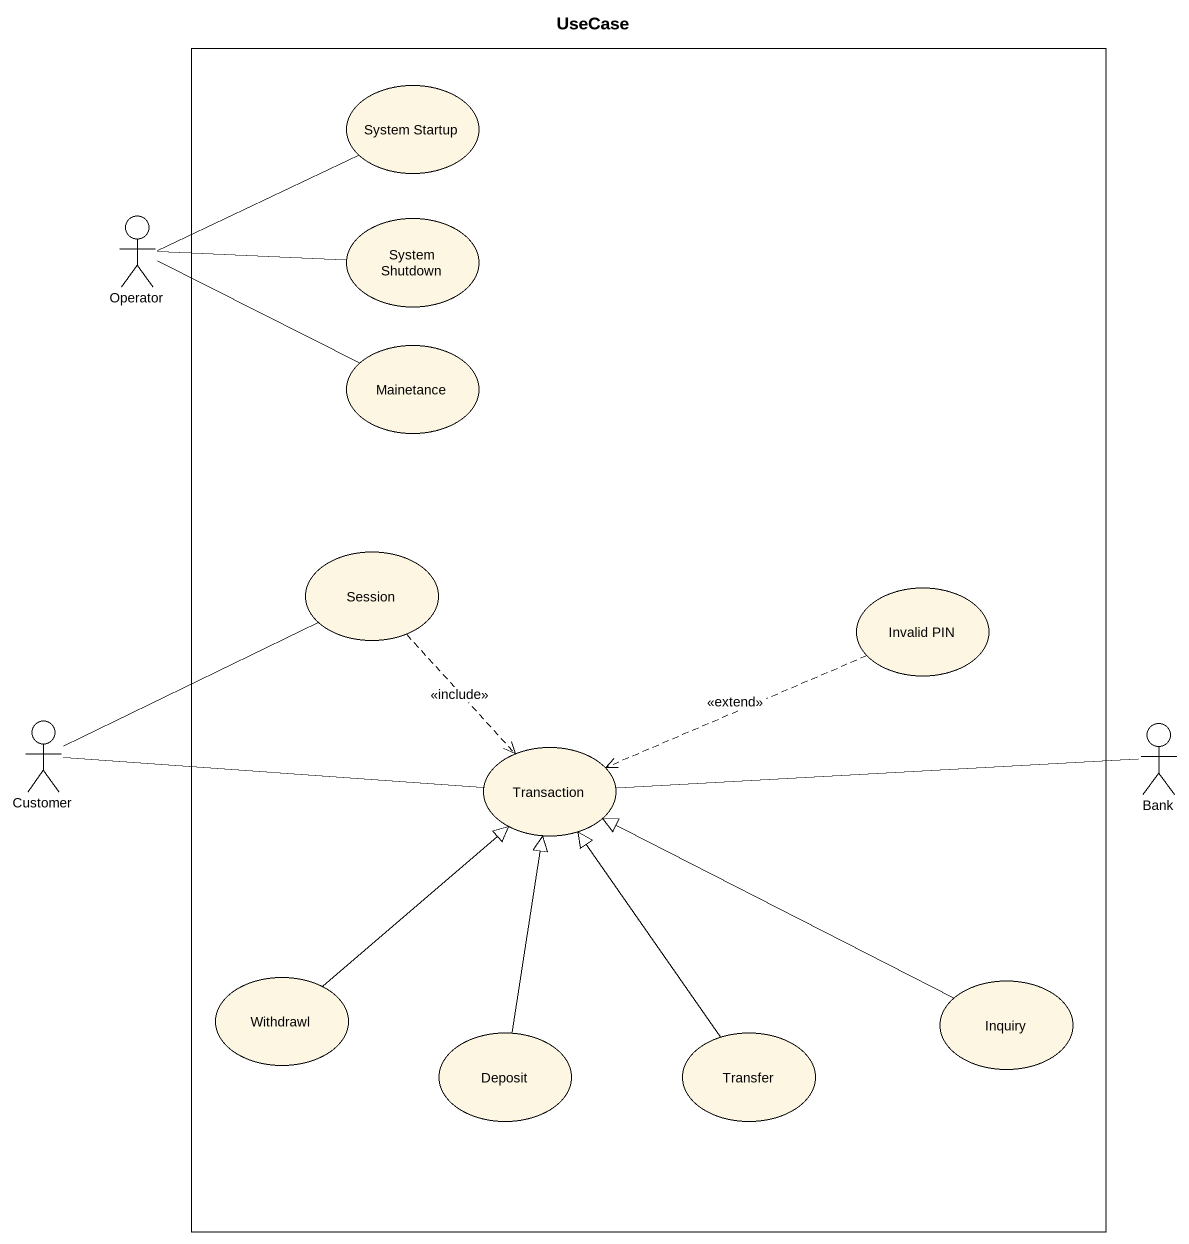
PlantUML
@startuml
title UseCase
rectangle " " as rectangle1 {
  usecase "System Startup" as System_Startup
  usecase "System Shutdown" as System_Shutdown
  usecase Mainetance
  usecase Session
  usecase "Invalid PIN" as Invalid_PIN
  usecase Transaction
  usecase Withdrawl
  usecase Inquiry
  usecase Deposit
  usecase Transfer
}
actor Operator
actor Customer
actor Bank
Operator -right- System_Startup
Operator -right- System_Shutdown
Operator -right- Mainetance
Session ..> Transaction : <<include>>
Invalid_PIN .left.> Transaction : <<extend>>
Customer -right- Session
Customer -right- Transaction
Bank -left- Transaction
Withdrawl -up-|> Transaction
Inquiry -left-|> Transaction
Deposit -up-|> Transaction
Transfer -up-|> Transaction
@enduml
